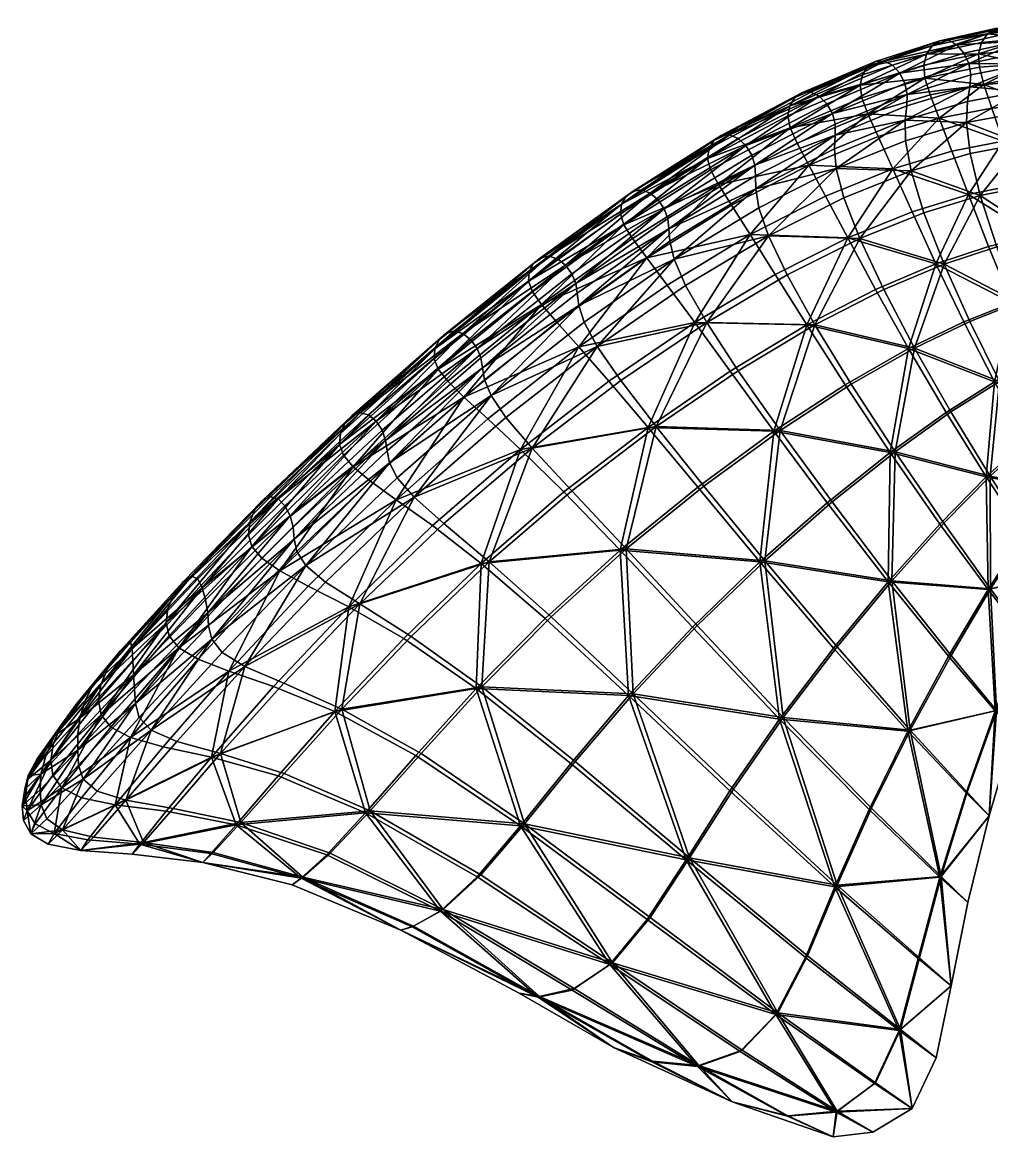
# Model space of a CAD drawing. Extents: x -1966 to 1170, y -9813 to 4522.
# Drawn here: x -1966 to -1131, y 715 to 1675 of the extents above; entities that cross this region are included whole.
import ezdxf

# ---------------------------------------------------------------- set-up
doc = ezdxf.new("R2010")
doc.units = 0
doc.layers.add('KUGEL01', color=194, linetype='CONTINUOUS')

msp = doc.modelspace()

# ---------------------------------------------------------------- meshes
at = {"layer": 'KUGEL01', "color": 194}
mesh = msp.add_polyface(dxfattribs=at)
corners = [(-1142.457031, 1648.07959, -2966.741943), (-1141.730347, 1636.549683, -2965.528809), (-1102.338989, 1639.566772, -2924.79834), (-1102.826904, 1651.532593, -2925.848145), (-1137.781616, 1621.75415, -2965.051758), (-1098.749023, 1624.482788, -2924.647949), (-1071.045776, 1652.445435, -2886.506104), (-1121.345581, 1572.86438, -2956.339844), (-1084.140869, 1576.282837, -2916.256592), (-1092.562256, 1604.125854, -2922.674316), (-1130.93396, 1601.328369, -2962.780518), (-1105.540405, 1570.756714, -2971.489502), (-1107.244873, 1597.439209, -2985.419189), (-1068.80249, 1600.135864, -2945.656982), (-1105.619141, 1615.777832, -2995.723633), (-1103.061523, 1628.766846, -3002.349365), (-1063.668457, 1631.815308, -2961.623779), (-1107.360352, 1659.084229, -3002.282471), (-1063.422363, 1653.520874, -2964.206299), (-1103.256714, 1649.581909, -3005.20459), (-1120.463867, 1670.496094, -2990.755859), (-1080.280396, 1675.334839, -2949.623535), (-1073.211914, 1671.24707, -2956.148682), (-1113.34668, 1666.538574, -2997.265381), (-1127.901978, 1670.044189, -2983.459229), (-1087.766113, 1674.766602, -2942.344971), (-1134.720459, 1665.490845, -2976.313721), (-1094.709106, 1669.887329, -2935.243408), (-1100.07373, 1661.758057, -2929.386719), (-1139.908447, 1657.814087, -2970.384033), (-1176.384521, 1592.743774, -3008.875488), (-1184.115112, 1612.882935, -3011.920166), (-1188.602173, 1627.303589, -3012.812012), (-1101.802612, 1639.397461, -3005.406982), (-1149.922241, 1619.71814, -3049.662109), (-1149.000366, 1629.96228, -3052.929443), (-1151.944946, 1607.060059, -3042.613525), (-1203.818848, 1613.155518, -3106.945068), (-1152.691284, 1588.962769, -3031.52832), (-1161.102905, 1656.035767, -3044.967773), (-1168.265381, 1659.853271, -3038.455322), (-1154.994141, 1648.869019, -3049.967773), (-1150.701416, 1639.741577, -3052.834961), (-1187.368164, 1647.756104, -3017.979736), (-1182.367065, 1655.102905, -3023.970459), (-1175.665649, 1659.445679, -3031.145752)]
mesh.append_faces([[corners[k] for k in face] for face in [(0, 2, 3), (4, 2, 1), (7, 9, 10), (4, 9, 5), (14, 13, 12), (17, 18, 19), (20, 22, 23), (20, 25, 21), (26, 25, 24), (0, 28, 29), (6, 28, 3), (26, 28, 27), (4, 30, 10), (0, 32, 1), (33, 34, 35), (14, 34, 15), (11, 38, 12), (14, 38, 36), (20, 39, 40), (17, 39, 23), (33, 42, 19), (37, 42, 35), (17, 42, 41), (26, 43, 29), (20, 45, 24), (26, 45, 44)]], dxfattribs={"vtx0": -1})
mesh.append_faces([[corners[k] for k in face] for face in [(0, 1, 2), (4, 5, 2), (6, 3, 2), (7, 8, 9), (4, 10, 9), (11, 12, 13), (14, 15, 16), (20, 21, 22), (17, 23, 22), (20, 24, 25), (26, 27, 25), (0, 3, 28), (26, 29, 28), (7, 10, 30), (4, 31, 30), (4, 1, 32), (33, 15, 34), (14, 36, 34), (37, 35, 34), (14, 12, 38), (20, 23, 39), (17, 41, 39), (33, 35, 42), (17, 19, 42), (0, 29, 43), (26, 44, 43), (20, 40, 45), (26, 24, 45)]], dxfattribs={"vtx2": -1})
mesh = msp.add_polyface(dxfattribs=at)
corners = [(-1237.829956, 1596.434448, -3065.172852), (-1228.993652, 1576.829712, -3061.312744), (-1176.384521, 1592.743774, -3008.875488), (-1184.115112, 1612.882935, -3011.920166), (-1142.457031, 1648.07959, -2966.741943), (-1189.669067, 1638.420166, -3014.229736), (-1188.602173, 1627.303589, -3012.812012), (-1244.518433, 1621.086182, -3068.16626), (-1243.007202, 1610.37793, -3066.51416), (-1137.781616, 1621.75415, -2965.051758), (-1304.712402, 1584.448975, -3126.448242), (-1298.771606, 1571.094727, -3124.712158), (-1306.725586, 1594.735596, -3128.305908), (-1205.642334, 1591.002319, -3095.919434), (-1204.301514, 1603.278564, -3103.434082), (-1149.922241, 1619.71814, -3049.662109), (-1151.944946, 1607.060059, -3042.613525), (-1203.818848, 1613.155518, -3106.945068), (-1152.691284, 1588.962769, -3031.52832), (-1205.291138, 1573.326294, -3084.000244), (-1265.970703, 1578.179688, -3163.480469), (-1265.982178, 1587.69397, -3167.209961), (-1210.382935, 1631.362427, -3104.18042), (-1216.651001, 1638.25647, -3099.200195), (-1161.102905, 1656.035767, -3044.967773), (-1154.994141, 1648.869019, -3049.967773), (-1223.873657, 1641.906128, -3092.679443), (-1168.265381, 1659.853271, -3038.455322), (-1205.843628, 1622.571899, -3106.981201), (-1150.701416, 1639.741577, -3052.834961), (-1342.957397, 1569.077637, -3231.049805), (-1273.200317, 1605.221313, -3164.596924), (-1268.376953, 1596.762817, -3167.354492), (-1279.653442, 1611.826782, -3159.616699), (-1286.947632, 1615.261475, -3153.074219), (-1187.368164, 1647.756104, -3017.979736), (-1237.781616, 1637.223511, -3078.123535), (-1242.541626, 1630.0979, -3072.050049), (-1182.367065, 1655.102905, -3023.970459), (-1231.228271, 1641.465088, -3085.345215), (-1175.665649, 1659.445679, -3031.145752), (-1294.251221, 1614.706299, -3145.710938), (-1300.635376, 1610.46814, -3138.447754), (-1305.119385, 1603.475342, -3132.304443)]
mesh.append_faces([[corners[k] for k in face] for face in [(0, 2, 3), (7, 6, 5), (0, 6, 8), (9, 6, 3), (0, 10, 11), (7, 10, 8), (13, 15, 16), (17, 15, 14), (13, 18, 19), (17, 20, 21), (13, 20, 14), (22, 24, 25), (26, 24, 23), (22, 29, 28), (22, 32, 31), (17, 32, 28), (26, 33, 34), (22, 33, 23), (30, 33, 31), (4, 35, 5), (36, 35, 38), (7, 35, 37), (26, 40, 27), (36, 40, 39), (36, 41, 42), (26, 41, 39), (7, 43, 12), (36, 43, 37)]], dxfattribs={"vtx0": -1})
mesh.append_faces([[corners[k] for k in face] for face in [(0, 1, 2), (4, 5, 6), (7, 8, 6), (0, 3, 6), (0, 8, 10), (7, 12, 10), (13, 14, 15), (13, 16, 18), (17, 14, 20), (22, 23, 24), (26, 27, 24), (17, 28, 29), (22, 25, 29), (30, 31, 32), (22, 28, 32), (17, 21, 32), (26, 23, 33), (22, 31, 33), (36, 37, 35), (7, 5, 35), (26, 39, 40), (36, 38, 40), (36, 39, 41), (26, 34, 41), (7, 37, 43), (36, 42, 43)]], dxfattribs={"vtx2": -1})
mesh = msp.add_polyface(dxfattribs=at)
corners = [(-1375.844482, 1558.003296, -3194.562256), (-1373.321045, 1548.171997, -3192.584717), (-1304.712402, 1584.448975, -3126.448242), (-1306.725586, 1594.735596, -3128.305908), (-1366.625977, 1535.531982, -3190.593262), (-1298.771606, 1571.094727, -3124.712158), (-1339.255371, 1492.418701, -3174.503662), (-1288.734497, 1552.270874, -3120.136475), (-1355.429321, 1517.737427, -3185.536865), (-1334.391846, 1531.776733, -3221.541016), (-1265.019897, 1549.248047, -3142.880615), (-1331.706177, 1515.431885, -3208.355713), (-1335.054932, 1552.272949, -3233.633057), (-1265.970703, 1578.179688, -3163.480469), (-1334.543213, 1543.13269, -3229.766602), (-1337.83374, 1560.981201, -3233.820313), (-1268.376953, 1596.762817, -3167.354492), (-1342.957397, 1569.077637, -3231.049805), (-1356.980469, 1578.499268, -3219.443115), (-1286.947632, 1615.261475, -3153.074219), (-1279.653442, 1611.826782, -3159.616699), (-1349.608643, 1575.346924, -3226.027588), (-1364.229492, 1577.746582, -3212.055176), (-1294.251221, 1614.706299, -3145.710938), (-1370.432373, 1573.426514, -3204.778076), (-1300.635376, 1610.46814, -3138.447754), (-1305.119385, 1603.475342, -3132.304443), (-1374.624146, 1566.49939, -3198.612549), (-1428.353516, 1472.488281, -3257.609863), (-1450.904541, 1510.221191, -3266.862793), (-1447.929077, 1500.852295, -3264.90625), (-1440.570068, 1489.025879, -3262.854492), (-1409.151611, 1497.474854, -3302.242432), (-1410.105957, 1506.256714, -3306.106934), (-1408.345581, 1486.629639, -3293.919434), (-1404.646851, 1471.156616, -3280.503662), (-1425.449463, 1528.223389, -3298.218018), (-1432.887207, 1531.025757, -3291.566162), (-1418.620972, 1522.331543, -3303.346924), (-1498.356445, 1465.958618, -3380.980713), (-1512.733887, 1473.928589, -3368.902588), (-1413.228027, 1514.612915, -3306.224609), (-1450.034912, 1518.527466, -3270.851563), (-1446.113403, 1525.477295, -3276.946289), (-1525.789429, 1467.622314, -3354.499756), (-1440.081543, 1529.981201, -3284.175049)]
mesh.append_faces([[corners[k] for k in face] for face in [(0, 2, 3), (4, 2, 1), (6, 7, 8), (4, 7, 5), (9, 10, 11), (12, 13, 14), (17, 16, 15), (18, 20, 21), (18, 23, 19), (24, 23, 22), (0, 26, 27), (24, 26, 25), (4, 28, 8), (0, 30, 1), (4, 30, 31), (12, 32, 33), (9, 32, 14), (18, 36, 37), (17, 36, 21), (39, 36, 38), (12, 41, 15), (17, 41, 38), (0, 42, 29), (24, 42, 27), (44, 42, 43), (18, 45, 22), (40, 45, 37), (24, 45, 43)]], dxfattribs={"vtx0": -1})
mesh.append_faces([[corners[k] for k in face] for face in [(0, 1, 2), (4, 5, 2), (4, 8, 7), (9, 14, 13), (12, 15, 16), (18, 19, 20), (17, 21, 20), (18, 22, 23), (24, 25, 23), (0, 3, 26), (24, 27, 26), (0, 29, 30), (4, 1, 30), (12, 14, 32), (9, 34, 32), (9, 11, 35), (18, 21, 36), (17, 38, 36), (40, 37, 36), (12, 33, 41), (17, 15, 41), (0, 27, 42), (24, 43, 42), (18, 37, 45), (44, 43, 45), (24, 22, 45)]], dxfattribs={"vtx2": -1})
mesh = msp.add_polyface(dxfattribs=at)
corners = [(-1121.345581, 1572.86438, -2956.339844), (-1109.052612, 1535.496216, -2944.776123), (-1073.554688, 1540.034302, -2904.905518), (-1084.140869, 1576.282837, -2916.256592), (-1094.270508, 1491.518555, -2929.602295), (-1133.749268, 1482.178101, -2970.029785), (-1113.767578, 1433.697876, -2950.625977), (-1165.4198, 1564.431396, -3001.157959), (-1151.151855, 1526.930786, -2987.712891), (-1216.3396, 1549.102173, -3052.26123), (-1199.684082, 1512.073608, -3036.830811), (-1179.136597, 1467.19458, -3016.426758), (-1339.255371, 1492.418701, -3174.503662), (-1317.646118, 1458.008911, -3155.964844), (-1255.079834, 1489.556763, -3092.688721), (-1274.274536, 1525.545044, -3109.911133), (-1231.143921, 1445.137207, -3069.69458), (-1105.540405, 1570.756714, -2971.489502), (-1098.823975, 1534.55249, -2954.619629), (-1140.923218, 1526.037109, -2997.561035), (-1149.613037, 1562.39563, -3016.315918), (-1087.282593, 1491.214478, -2936.358643), (-1126.762451, 1481.915894, -2976.789307), (-1172.152222, 1467.012695, -3023.191162), (-1189.455933, 1511.292725, -3046.688965), (-1200.529785, 1547.244751, -3067.438721), (-1108.508179, 1433.786377, -2955.740723), (-1323.444092, 1491.32666, -3189.753662), (-1258.461792, 1523.994751, -3125.120117), (-1244.854004, 1488.965942, -3102.5625), (-1307.42688, 1457.699951, -3165.858154), (-1176.384521, 1592.743774, -3008.875488), (-1228.993652, 1576.829712, -3061.312744), (-1288.734497, 1552.270874, -3120.136475), (-1237.829956, 1596.434448, -3065.172852), (-1298.771606, 1571.094727, -3124.712158), (-1152.691284, 1588.962769, -3031.52832), (-1205.291138, 1573.326294, -3084.000244), (-1331.706177, 1515.431885, -3208.355713), (-1265.019897, 1549.248047, -3142.880615), (-1334.391846, 1531.776733, -3221.541016), (-1266.559814, 1566.336548, -3155.544922), (-1205.642334, 1591.002319, -3095.919434), (-1335.054932, 1552.272949, -3233.633057), (-1265.982178, 1587.69397, -3167.209961), (-1265.970703, 1578.179688, -3163.480469), (-1268.376953, 1596.762817, -3167.354492)]
mesh.append_faces([[corners[k] for k in face] for face in [(0, 2, 3), (4, 2, 1), (0, 8, 1), (9, 8, 7), (11, 8, 10), (4, 8, 5), (12, 14, 15), (11, 14, 16), (9, 14, 10), (17, 19, 20), (21, 19, 18), (23, 19, 22), (25, 19, 24), (21, 26, 22), (27, 29, 30), (25, 29, 28), (23, 29, 24), (0, 31, 7), (9, 31, 32), (9, 33, 15), (34, 33, 32), (25, 36, 20), (27, 39, 28), (42, 39, 41), (25, 39, 37), (40, 45, 41), (43, 46, 44)]], dxfattribs={"vtx0": -1})
mesh.append_faces([[corners[k] for k in face] for face in [(0, 1, 2), (4, 5, 6), (0, 7, 8), (9, 10, 8), (11, 5, 8), (4, 1, 8), (12, 13, 14), (11, 10, 14), (9, 15, 14), (17, 18, 19), (21, 22, 19), (23, 24, 19), (25, 20, 19), (27, 28, 29), (25, 24, 29), (9, 7, 31), (12, 15, 33), (9, 32, 33), (34, 35, 33), (17, 20, 36), (25, 37, 36), (27, 38, 39), (40, 41, 39), (42, 37, 39), (25, 28, 39), (43, 44, 45), (42, 41, 45)]], dxfattribs={"vtx2": -1})
mesh = msp.add_polyface(dxfattribs=at)
corners = [(-1644.143921, 1263.999634, -3496.549561), (-1537.109741, 1307.309082, -3387.35376), (-1565.379272, 1333.608643, -3408.157227), (-1570.900024, 1209.159668, -3441.076172), (-1499.678345, 1270.671997, -3357.413574), (-1427.201294, 1326.341553, -3276.401367), (-1486.80249, 1395.661377, -3324.397461), (-1460.912109, 1366.046387, -3304.502686), (-1628.841187, 1266.239136, -3511.615967), (-1549.805298, 1334.832886, -3423.39209), (-1527.065674, 1308.415771, -3397.208984), (-1603.029907, 1243.408203, -3483.684082), (-1471.077393, 1395.971924, -3339.69458), (-1450.763306, 1366.59668, -3314.407715), (-1420.29187, 1327.038818, -3283.174805), (-1492.846924, 1271.727539, -3364.144531), (-1564.197388, 1210.605225, -3447.71875), (-1518.974121, 1432.136597, -3341.217285), (-1505.867065, 1417.013672, -3335.980225), (-1428.353516, 1472.488281, -3257.609863), (-1530.158936, 1452.171631, -3344.893555), (-1526.861572, 1443.152588, -3343.142334), (-1447.929077, 1500.852295, -3264.90625), (-1608.109131, 1376.468994, -3426.874756), (-1599.85083, 1366.113403, -3425.246094), (-1611.531616, 1385.420898, -3428.172119), (-1585.91626, 1352.461426, -3420.055664), (-1562.51062, 1353.777954, -3442.903564), (-1649.905518, 1295.78833, -3545.235596), (-1568.007446, 1367.399536, -3456.283447), (-1486.85376, 1431.437866, -3372.338867), (-1482.247314, 1416.901245, -3358.903076), (-1489.468262, 1450.397461, -3384.236328), (-1488.196899, 1441.844116, -3380.561279), (-1569.764282, 1377.569946, -3464.20752), (-1571.164917, 1386.184692, -3467.436523), (-1512.733887, 1473.928589, -3368.902588), (-1425.449463, 1528.223389, -3298.218018), (-1505.275391, 1471.51062, -3375.648926), (-1498.356445, 1465.958618, -3380.980713), (-1492.807983, 1458.527344, -3384.110352), (-1574.51062, 1394.385498, -3466.807129), (-1580.013184, 1401.779663, -3463.205078), (-1586.863403, 1407.151367, -3457.526123), (-1594.258423, 1409.20752, -3450.653564), (-1525.789429, 1467.622314, -3354.499756), (-1529.526855, 1460.460205, -3348.638672), (-1450.034912, 1518.527466, -3270.851563), (-1450.904541, 1510.221191, -3266.862793), (-1519.878174, 1472.479492, -3361.560547), (-1440.081543, 1529.981201, -3284.175049), (-1601.361084, 1407.217529, -3443.456055), (-1607.243408, 1401.74231, -3436.762695), (-1610.948242, 1394.033691, -3431.395752)]
mesh.append_faces([[corners[k] for k in face] for face in [(0, 1, 2), (5, 1, 4), (6, 1, 7), (8, 10, 11), (12, 10, 9), (16, 10, 15), (17, 22, 21), (17, 23, 24), (20, 23, 21), (6, 26, 2), (17, 26, 18), (8, 27, 9), (30, 27, 29), (12, 27, 31), (32, 34, 35), (30, 34, 33), (36, 37, 38), (39, 41, 42), (32, 41, 40), (36, 43, 44), (39, 43, 38), (20, 47, 46), (45, 50, 49), (45, 51, 52), (36, 51, 49), (20, 53, 25), (45, 53, 46)]], dxfattribs={"vtx0": -1})
mesh.append_faces([[corners[k] for k in face] for face in [(3, 4, 1), (6, 2, 1), (8, 9, 10), (12, 13, 10), (14, 15, 10), (17, 18, 19), (20, 21, 22), (17, 21, 23), (20, 25, 23), (6, 18, 26), (17, 24, 26), (28, 29, 27), (30, 31, 27), (12, 9, 27), (32, 33, 34), (30, 29, 34), (39, 40, 41), (32, 35, 41), (36, 38, 43), (39, 42, 43), (45, 46, 47), (20, 48, 47), (36, 49, 50), (45, 49, 51), (36, 44, 51), (20, 46, 53), (45, 52, 53)]], dxfattribs={"vtx2": -1})
mesh = msp.add_polyface(dxfattribs=at)
corners = [(-1290.370972, 1414.577881, -3130.843994), (-1356.434937, 1374.762085, -3200.173828), (-1318.693237, 1323.018311, -3167.856934), (-1427.201294, 1326.341553, -3276.401367), (-1384.388062, 1274.938477, -3241.430908), (-1330.757202, 1210.427368, -3201.368164), (-1339.255371, 1492.418701, -3174.503662), (-1410.677124, 1448.968384, -3246.198242), (-1386.893677, 1416.668091, -3226.876465), (-1317.646118, 1458.008911, -3155.964844), (-1486.80249, 1395.661377, -3324.397461), (-1460.912109, 1366.046387, -3304.502686), (-1537.109741, 1307.309082, -3387.35376), (-1499.678345, 1270.671997, -3357.413574), (-1451.143921, 1220.618774, -3319.368652), (-1323.444092, 1491.32666, -3189.753662), (-1307.42688, 1457.699951, -3165.858154), (-1376.694092, 1416.741333, -3236.786621), (-1394.88501, 1448.499023, -3261.487549), (-1283.400757, 1414.71228, -3137.624268), (-1349.484131, 1375.148315, -3206.95874), (-1420.29187, 1327.038818, -3283.174805), (-1450.763306, 1366.59668, -3314.407715), (-1471.077393, 1395.971924, -3339.69458), (-1326.633179, 1211.419434, -3205.464844), (-1379.211182, 1275.77771, -3246.535645), (-1313.477661, 1323.623169, -3172.977051), (-1446.033569, 1221.72168, -3324.433105), (-1492.846924, 1271.727539, -3364.144531), (-1527.065674, 1308.415771, -3397.208984), (-1355.429321, 1517.737427, -3185.536865), (-1428.353516, 1472.488281, -3257.609863), (-1366.625977, 1535.531982, -3190.593262), (-1440.570068, 1489.025879, -3262.854492), (-1518.974121, 1432.136597, -3341.217285), (-1505.867065, 1417.013672, -3335.980225), (-1530.158936, 1452.171631, -3344.893555), (-1447.929077, 1500.852295, -3264.90625), (-1450.904541, 1510.221191, -3266.862793), (-1486.85376, 1431.437866, -3372.338867), (-1488.196899, 1441.844116, -3380.561279), (-1409.151611, 1497.474854, -3302.242432), (-1408.345581, 1486.629639, -3293.919434), (-1489.468262, 1450.397461, -3384.236328), (-1410.105957, 1506.256714, -3306.106934), (-1404.646851, 1471.156616, -3280.503662), (-1331.706177, 1515.431885, -3208.355713), (-1482.247314, 1416.901245, -3358.903076), (-1334.391846, 1531.776733, -3221.541016), (-1498.356445, 1465.958618, -3380.980713), (-1505.275391, 1471.51062, -3375.648926), (-1425.449463, 1528.223389, -3298.218018), (-1492.807983, 1458.527344, -3384.110352), (-1413.228027, 1514.612915, -3306.224609), (-1418.620972, 1522.331543, -3303.346924)]
mesh.append_faces([[corners[k] for k in face] for face in [(3, 2, 1), (5, 2, 4), (6, 8, 9), (10, 8, 7), (3, 8, 11), (0, 8, 1), (3, 14, 4), (15, 17, 18), (19, 17, 16), (21, 17, 20), (23, 17, 22), (21, 26, 25), (19, 26, 20), (21, 27, 28), (21, 29, 22), (6, 31, 7), (34, 31, 33), (10, 31, 35), (36, 37, 38), (39, 41, 42), (43, 41, 40), (15, 45, 46), (23, 45, 18), (39, 45, 47), (48, 45, 42), (43, 53, 44), (49, 53, 52)]], dxfattribs={"vtx0": -1})
mesh.append_faces([[corners[k] for k in face] for face in [(0, 1, 2), (3, 4, 2), (6, 7, 8), (10, 11, 8), (3, 1, 8), (0, 9, 8), (3, 11, 12), (3, 13, 14), (15, 16, 17), (19, 20, 17), (21, 22, 17), (23, 18, 17), (24, 25, 26), (21, 20, 26), (21, 25, 27), (6, 30, 31), (32, 33, 31), (10, 7, 31), (34, 33, 37), (39, 40, 41), (43, 44, 41), (15, 18, 45), (23, 47, 45), (39, 42, 45), (49, 50, 51), (43, 52, 53), (49, 54, 53)]], dxfattribs={"vtx2": -1})
mesh = msp.add_polyface(dxfattribs=at)
corners = [(-1128.562622, 1365.484497, -2970.51416), (-1100.957886, 1315.414307, -2949.374756), (-1070.410156, 1340.189941, -2914.906738), (-1092.133301, 1385.101563, -2931.665527), (-1218.612061, 1304.753296, -3069.518311), (-1175.683228, 1243.099121, -3038.450439), (-1135.76123, 1283.642456, -2989.925781), (-1170.409546, 1339.247925, -3015.91626), (-1075.671387, 1272.504517, -2932.303223), (-1103.15918, 1234.307495, -2968.439453), (-1124.347412, 1365.861328, -2974.641846), (-1087.911499, 1385.404785, -2935.792969), (-1067.142456, 1340.592773, -2918.116943), (-1097.699219, 1315.894653, -2952.583496), (-1214.422241, 1305.367798, -3073.643555), (-1166.204224, 1339.72644, -3020.043701), (-1132.515747, 1284.223633, -2993.131104), (-1172.457031, 1243.810059, -3041.64917), (-1073.458252, 1272.942749, -2934.49292), (-1100.959595, 1234.831787, -2970.624023), (-1094.270508, 1491.518555, -2929.602295), (-1113.767578, 1433.697876, -2950.625977), (-1077.604614, 1444.923584, -2913.249756), (-1179.136597, 1467.19458, -3016.426758), (-1155.173828, 1417.341675, -2993.571533), (-1133.749268, 1482.178101, -2970.029785), (-1290.370972, 1414.577881, -3130.843994), (-1231.143921, 1445.137207, -3069.69458), (-1255.079834, 1489.556763, -3092.688721), (-1317.646118, 1458.008911, -3155.964844), (-1202.764526, 1394.322021, -3043.349121), (-1257.375366, 1363.121704, -3101.305908), (-1149.918579, 1417.50061, -2998.688721), (-1108.508179, 1433.786377, -2955.740723), (-1172.152222, 1467.012695, -3023.191162), (-1126.762451, 1481.915894, -2976.789307), (-1252.138916, 1363.532959, -3106.428467), (-1197.516357, 1394.585815, -3048.469238), (-1283.400757, 1414.71228, -3137.624268), (-1224.164429, 1445.084229, -3076.466309), (-1244.854004, 1488.965942, -3102.5625), (-1307.42688, 1457.699951, -3165.858154), (-1318.693237, 1323.018311, -3167.856934), (-1272.86377, 1261.351685, -3131.897461), (-1330.757202, 1210.427368, -3201.368164), (-1268.698853, 1262.139771, -3136.014648), (-1313.477661, 1323.623169, -3172.977051), (-1326.633179, 1211.419434, -3205.464844)]
mesh.append_faces([[corners[k] for k in face] for face in [(0, 2, 3), (4, 6, 7), (8, 6, 9), (0, 6, 1), (10, 12, 13), (14, 16, 17), (10, 16, 15), (18, 16, 13), (20, 21, 22), (23, 21, 25), (0, 21, 24), (26, 28, 29), (4, 30, 31), (0, 30, 7), (23, 30, 24), (26, 30, 27), (10, 33, 11), (34, 33, 32), (14, 37, 15), (38, 37, 36), (34, 37, 39), (10, 37, 32), (38, 40, 39), (4, 42, 43), (26, 42, 31), (14, 46, 36), (47, 46, 45)]], dxfattribs={"vtx0": -1})
mesh.append_faces([[corners[k] for k in face] for face in [(0, 1, 2), (4, 5, 6), (8, 1, 6), (0, 7, 6), (10, 11, 12), (14, 15, 16), (10, 13, 16), (18, 19, 16), (23, 24, 21), (0, 3, 21), (26, 27, 28), (4, 7, 30), (0, 24, 30), (23, 27, 30), (26, 31, 30), (10, 32, 33), (34, 35, 33), (14, 36, 37), (38, 39, 37), (34, 32, 37), (10, 15, 37), (34, 39, 40), (38, 41, 40), (4, 31, 42), (44, 43, 42), (14, 45, 46), (38, 36, 46)]], dxfattribs={"vtx2": -1})
mesh = msp.add_polyface(dxfattribs=at)
corners = [(-1644.143921, 1263.999634, -3496.549561), (-1612.893433, 1241.686768, -3473.947021), (-1537.109741, 1307.309082, -3387.35376), (-1693.008667, 1311.633301, -3516.165527), (-1689.696533, 1302.296387, -3515.661377), (-1608.109131, 1376.468994, -3426.874756), (-1611.531616, 1385.420898, -3428.172119), (-1681.223511, 1292.302002, -3514.503662), (-1599.85083, 1366.113403, -3425.246094), (-1565.379272, 1333.608643, -3408.157227), (-1585.91626, 1352.461426, -3420.055664), (-1666.442627, 1280.068726, -3509.257813), (-1628.841187, 1266.239136, -3511.615967), (-1643.43335, 1282.973511, -3531.868408), (-1562.51062, 1353.777954, -3442.903564), (-1649.905518, 1295.78833, -3545.235596), (-1653.276123, 1315.180298, -3555.073242), (-1571.164917, 1386.184692, -3467.436523), (-1569.764282, 1377.569946, -3464.20752), (-1651.968872, 1306.05542, -3552.64209), (-1568.007446, 1367.399536, -3456.283447), (-1656.357666, 1323.920532, -3553.567627), (-1574.51062, 1394.385498, -3466.807129), (-1661.549561, 1331.689209, -3549.175049), (-1580.013184, 1401.779663, -3463.205078), (-1675.33313, 1338.943848, -3535.895996), (-1594.258423, 1409.20752, -3450.653564), (-1586.863403, 1407.151367, -3457.526123), (-1668.117554, 1337.165527, -3542.94043), (-1682.401978, 1336.257324, -3528.986572), (-1601.361084, 1407.217529, -3443.456055), (-1688.372559, 1329.808472, -3522.956543), (-1607.243408, 1401.74231, -3436.762695), (-1610.948242, 1394.033691, -3431.395752), (-1692.237427, 1321.078857, -3518.466309), (-1744.351318, 1202.757813, -3601.690674), (-1768.57373, 1223.698486, -3607.757324), (-1732.059204, 1230.1521, -3643.811035), (-1733.106567, 1240.251221, -3645.051758), (-1722.098022, 1207.279541, -3623.718018), (-1745.908203, 1264.835083, -3629.298584), (-1752.565552, 1266.629395, -3621.841309), (-1740.18689, 1258.678101, -3636.643555), (-1735.678955, 1250.014893, -3642.270508), (-1770.441284, 1244.672607, -3608.021484), (-1771.578735, 1233.895996, -3607.106445), (-1766.188354, 1254.955933, -3611.051758), (-1759.76062, 1262.960205, -3615.674561)]
mesh.append_faces([[corners[k] for k in face] for face in [(3, 5, 6), (7, 5, 4), (0, 10, 11), (7, 10, 8), (15, 14, 13), (16, 18, 19), (15, 18, 20), (16, 22, 17), (23, 22, 21), (25, 27, 28), (23, 27, 24), (25, 30, 26), (31, 30, 29), (3, 33, 34), (31, 33, 32), (7, 35, 11), (3, 36, 4), (16, 37, 38), (15, 37, 19), (25, 40, 41), (23, 40, 28), (16, 43, 21), (23, 43, 42), (3, 44, 45), (31, 44, 34), (25, 47, 29), (31, 47, 46)]], dxfattribs={"vtx0": -1})
mesh.append_faces([[corners[k] for k in face] for face in [(0, 1, 2), (3, 4, 5), (7, 8, 5), (0, 9, 10), (7, 11, 10), (12, 13, 14), (16, 17, 18), (15, 19, 18), (16, 21, 22), (23, 24, 22), (25, 26, 27), (23, 28, 27), (25, 29, 30), (31, 32, 30), (3, 6, 33), (31, 34, 33), (7, 4, 36), (16, 19, 37), (15, 13, 39), (25, 28, 40), (23, 42, 40), (16, 38, 43), (23, 21, 43), (3, 34, 44), (31, 46, 44), (25, 41, 47), (31, 29, 47)]], dxfattribs={"vtx2": -1})
mesh = msp.add_polyface(dxfattribs=at)
corners = [(-1644.143921, 1263.999634, -3496.549561), (-1719.967163, 1189.643921, -3587.458008), (-1685.107544, 1171.862061, -3561.874268), (-1788.436523, 1116.335327, -3676.20166), (-1749.824585, 1103.220215, -3646.696533), (-1696.987549, 1081.424438, -3604.185547), (-1803.251099, 1042.361938, -3722.35083), (-1845.081787, 1051.242065, -3756.102783), (-1690.954346, 1083.536499, -3610.23999), (-1740.940186, 1106.043213, -3655.585449), (-1675.571533, 1174.20166, -3571.35083), (-1774.649536, 1120.436279, -3689.969482), (-1705.168579, 1192.914307, -3602.130859), (-1795.550293, 1045.324829, -3730.103516), (-1833.136475, 1055.642578, -3768.110596), (-1666.442627, 1280.068726, -3509.257813), (-1744.351318, 1202.757813, -3601.690674), (-1681.223511, 1292.302002, -3514.503662), (-1760.018433, 1213.709717, -3607.211182), (-1831.371826, 1136.454102, -3698.64624), (-1814.921387, 1126.579956, -3692.586426), (-1693.008667, 1311.633301, -3516.165527), (-1771.578735, 1233.895996, -3607.106445), (-1768.57373, 1223.698486, -3607.757324), (-1842.475586, 1157.989868, -3696.534912), (-1839.871338, 1146.692261, -3698.561279), (-1649.905518, 1295.78833, -3545.235596), (-1729.720093, 1219.434082, -3637.161621), (-1732.059204, 1230.1521, -3643.811035), (-1803.140747, 1144.020142, -3726.760742), (-1805.832031, 1155.369873, -3732.418701), (-1806.590942, 1166.665894, -3732.183838), (-1733.106567, 1240.251221, -3645.051758), (-1628.841187, 1266.239136, -3511.615967), (-1722.098022, 1207.279541, -3623.718018), (-1794.192261, 1132.423096, -3713.256836), (-1855.30896, 1065.404663, -3793.020996), (-1811.512817, 1187.982544, -3720.202148), (-1815.195801, 1195.792847, -3710.63623), (-1745.908203, 1264.835083, -3629.298584), (-1740.18689, 1258.678101, -3636.643555), (-1820.52002, 1198.172485, -3702.302246), (-1752.565552, 1266.629395, -3621.841309), (-1808.419922, 1177.771851, -3727.789551), (-1735.678955, 1250.014893, -3642.270508), (-1835.801392, 1182.745117, -3696.132324), (-1840.868896, 1170.361938, -3695.594482), (-1770.441284, 1244.672607, -3608.021484), (-1766.188354, 1254.955933, -3611.051758), (-1828.143799, 1193.131348, -3697.817139), (-1759.76062, 1262.960205, -3615.674561)]
mesh.append_faces([[corners[k] for k in face] for face in [(3, 2, 1), (5, 2, 4), (3, 6, 4), (11, 10, 9), (11, 13, 14), (8, 13, 9), (0, 16, 1), (19, 16, 18), (3, 16, 20), (24, 23, 22), (19, 23, 25), (17, 23, 18), (29, 28, 27), (31, 28, 30), (11, 34, 12), (29, 34, 35), (26, 34, 27), (11, 36, 35), (37, 39, 40), (41, 39, 38), (31, 44, 32), (37, 44, 43), (45, 47, 48), (41, 50, 42), (45, 50, 49)]], dxfattribs={"vtx0": -1})
mesh.append_faces([[corners[k] for k in face] for face in [(0, 1, 2), (3, 4, 2), (5, 4, 6), (3, 7, 6), (8, 9, 10), (11, 12, 10), (11, 9, 13), (0, 15, 16), (17, 18, 16), (19, 20, 16), (3, 1, 16), (21, 22, 23), (24, 25, 23), (19, 18, 23), (26, 27, 28), (29, 30, 28), (31, 32, 28), (33, 12, 34), (11, 35, 34), (29, 27, 34), (29, 35, 36), (37, 38, 39), (41, 42, 39), (31, 43, 44), (37, 40, 44), (45, 46, 47), (24, 22, 47), (41, 49, 50), (45, 48, 50)]], dxfattribs={"vtx2": -1})
mesh = msp.add_polyface(dxfattribs=at)
corners = [(-1444.016235, 1095.474487, -3349.443115), (-1356.68457, 1013.11145, -3298.064453), (-1313.881592, 1075.099609, -3228.809082), (-1388.888672, 1154.344971, -3274.93457), (-1330.757202, 1210.427368, -3201.368164), (-1440.050293, 1096.912842, -3353.427734), (-1384.828735, 1155.558594, -3278.989258), (-1310.791504, 1076.344971, -3231.925293), (-1353.680542, 1014.54248, -3301.114258), (-1570.900024, 1209.159668, -3441.076172), (-1537.109741, 1307.309082, -3387.35376), (-1612.893433, 1241.686768, -3473.947021), (-1451.143921, 1220.618774, -3319.368652), (-1515.720825, 1161.829102, -3398.939697), (-1384.388062, 1274.938477, -3241.430908), (-1499.678345, 1270.671997, -3357.413574), (-1510.714233, 1163.210693, -3403.929199), (-1446.033569, 1221.72168, -3324.433105), (-1564.197388, 1210.605225, -3447.71875), (-1492.846924, 1271.727539, -3364.144531), (-1326.633179, 1211.419434, -3205.464844), (-1379.211182, 1275.77771, -3246.535645), (-1603.029907, 1243.408203, -3483.684082), (-1527.065674, 1308.415771, -3397.208984), (-1493.712036, 1036.895874, -3421.852051), (-1394.367432, 953.887512, -3364.959229), (-1391.490356, 955.470764, -3367.899902), (-1489.89624, 1038.533081, -3425.709229), (-1533.544189, 984.840027, -3492.924561), (-1575.187866, 1101.306274, -3477.199463), (-1637.741333, 1144.433472, -3524.675537), (-1696.987549, 1081.424438, -3604.185547), (-1627.318481, 1043.637573, -3550.67749), (-1537.088013, 983.093689, -3489.321289), (-1644.143921, 1263.999634, -3496.549561), (-1685.107544, 1171.862061, -3561.874268), (-1670.612427, 994.165161, -3615.263916), (-1628.841187, 1266.239136, -3511.615967), (-1675.571533, 1174.20166, -3571.35083), (-1705.168579, 1192.914307, -3602.130859), (-1631.264893, 1146.262451, -3531.133789), (-1690.954346, 1083.536499, -3610.23999), (-1570.356812, 1102.950806, -3482.042725), (-1622.822021, 1045.456421, -3555.212402), (-1666.714722, 995.964905, -3619.215576), (-1722.098022, 1207.279541, -3623.718018), (-1643.43335, 1282.973511, -3531.868408)]
mesh.append_faces([[corners[k] for k in face] for face in [(0, 2, 3), (5, 7, 8), (9, 10, 11), (0, 12, 13), (4, 12, 3), (9, 12, 15), (5, 17, 6), (18, 17, 16), (20, 17, 21), (0, 25, 1), (5, 26, 27), (0, 29, 24), (9, 29, 13), (31, 29, 30), (33, 29, 32), (34, 35, 11), (9, 35, 30), (31, 36, 32), (37, 38, 39), (18, 38, 22), (41, 38, 40), (5, 42, 16), (28, 42, 27), (41, 42, 43), (18, 42, 40), (28, 44, 43), (37, 45, 46)]], dxfattribs={"vtx0": -1})
mesh.append_faces([[corners[k] for k in face] for face in [(0, 1, 2), (4, 3, 2), (5, 6, 7), (0, 3, 12), (4, 14, 12), (9, 13, 12), (5, 16, 17), (18, 19, 17), (20, 6, 17), (18, 22, 23), (0, 24, 25), (5, 8, 26), (28, 27, 26), (0, 13, 29), (9, 30, 29), (31, 32, 29), (33, 24, 29), (31, 30, 35), (9, 11, 35), (33, 32, 36), (37, 22, 38), (18, 40, 38), (5, 27, 42), (28, 43, 42), (41, 40, 42), (18, 16, 42), (41, 43, 44)]], dxfattribs={"vtx2": -1})
mesh = msp.add_polyface(dxfattribs=at)
corners = [(-1134.195313, 1186.626099, -3012.261719), (-1103.15918, 1234.307495, -2968.439453), (-1135.76123, 1283.642456, -2989.925781), (-1175.683228, 1243.099121, -3038.450439), (-1090.12439, 1130.63855, -2988.732178), (-1078.754639, 1199.292847, -2954.173584), (-1102.604736, 1145.783813, -2994.697021), (-1132.015259, 1187.258179, -3014.437256), (-1100.959595, 1234.831787, -2970.624023), (-1077.646606, 1199.604736, -2955.27832), (-1101.509521, 1146.158325, -2995.795166), (-1172.457031, 1243.810059, -3041.64917), (-1132.515747, 1284.223633, -2993.131104), (-1128.068359, 1082.095947, -3043.998779), (-1112.133057, 1064.533447, -3036.858887), (-1168.329834, 1129.16687, -3064.844727), (-1203.406982, 1064.620605, -3124.75708), (-1153.186279, 1011.483032, -3100.834717), (-1133.269287, 991.581665, -3092.617432), (-1218.612061, 1304.753296, -3069.518311), (-1272.86377, 1261.351685, -3131.897461), (-1220.375122, 1193.289307, -3095.764404), (-1330.757202, 1210.427368, -3201.368164), (-1267.493164, 1136.21582, -3160.24707), (-1266.22937, 930.654236, -3253.914551), (-1313.881592, 1075.099609, -3228.809082), (-1356.68457, 1013.11145, -3298.064453), (-1236.767456, 997.120605, -3188.954346), (-1175.80603, 938.79718, -3162.227539), (-1214.422241, 1305.367798, -3073.643555), (-1217.177856, 1194.160522, -3098.949707), (-1268.698853, 1262.139771, -3136.014648), (-1166.178223, 1129.928955, -3067.004639), (-1201.295776, 1065.527344, -3126.891357), (-1264.339722, 1137.269653, -3163.406982), (-1326.633179, 1211.419434, -3205.464844), (-1126.991455, 1082.544922, -3045.086182), (-1152.134766, 1012.01355, -3101.905029), (-1174.78772, 939.409424, -3163.273193), (-1234.71106, 998.174988, -3191.049072), (-1310.791504, 1076.344971, -3231.925293), (-1384.828735, 1155.558594, -3278.989258), (-1264.243408, 931.846069, -3255.953857), (-1353.680542, 1014.54248, -3301.114258)]
mesh.append_faces([[corners[k] for k in face] for face in [(0, 2, 3), (4, 5, 6), (0, 5, 1), (7, 9, 10), (7, 12, 8), (4, 13, 14), (0, 13, 6), (16, 13, 15), (18, 13, 17), (19, 21, 3), (22, 21, 20), (16, 21, 23), (0, 21, 15), (24, 25, 26), (16, 25, 27), (22, 25, 23), (16, 28, 17), (29, 30, 31), (7, 30, 11), (33, 30, 32), (35, 30, 34), (4, 36, 10), (18, 36, 14), (33, 36, 37), (7, 36, 32), (33, 38, 39), (35, 40, 41), (33, 40, 34), (42, 40, 39)]], dxfattribs={"vtx0": -1})
mesh.append_faces([[corners[k] for k in face] for face in [(0, 1, 2), (0, 6, 5), (7, 8, 9), (7, 11, 12), (4, 6, 13), (0, 15, 13), (16, 17, 13), (18, 14, 13), (19, 20, 21), (22, 23, 21), (16, 15, 21), (0, 3, 21), (16, 23, 25), (29, 11, 30), (7, 32, 30), (33, 34, 30), (35, 31, 30), (4, 14, 36), (18, 37, 36), (33, 32, 36), (7, 10, 36), (33, 37, 38), (35, 34, 40), (33, 39, 40), (42, 43, 40)]], dxfattribs={"vtx2": -1})
mesh = msp.add_polyface(dxfattribs=at)
corners = [(-1905.797729, 1103.604614, -3811.920654), (-1912.084595, 1090.832642, -3829.67041), (-1938.584351, 1060.640991, -3858.591309), (-1919.252197, 1088.566895, -3822.500244), (-1916.900391, 1075.830811, -3847.916748), (-1932.158447, 1070.72522, -3832.626953), (-1941.858643, 1039.612061, -3844.4375), (-1898.452637, 1078.680054, -3781.368652), (-1900.657104, 1090.961182, -3778.041016), (-1831.371826, 1136.454102, -3698.64624), (-1839.871338, 1146.692261, -3698.561279), (-1890.183716, 1068.101196, -3781.888428), (-1842.475586, 1157.989868, -3696.534912), (-1788.436523, 1116.335327, -3676.20166), (-1814.921387, 1126.579956, -3692.586426), (-1873.262085, 1059.034424, -3774.99707), (-1845.081787, 1051.242065, -3756.102783), (-1803.140747, 1144.020142, -3726.760742), (-1855.30896, 1065.404663, -3793.020996), (-1865.729492, 1076.44397, -3806.408203), (-1774.649536, 1120.436279, -3689.969482), (-1833.136475, 1055.642578, -3768.110596), (-1918.486938, 1048.244141, -3867.933105), (-1869.541382, 1100.679443, -3809.156494), (-1868.953857, 1088.328735, -3810.907715), (-1806.590942, 1166.665894, -3732.183838), (-1805.832031, 1155.369873, -3732.418701), (-1913.862793, 1023.259216, -3867.656006), (-1918.443848, 1061.638794, -3860.565186), (-1870.40918, 1113.155762, -3803.03833), (-1871.232666, 1125.458008, -3792.786133), (-1811.512817, 1187.982544, -3720.202148), (-1808.419922, 1177.771851, -3727.789551), (-1873.041626, 1141.285034, -3768.461426), (-1871.722656, 1135.81897, -3779.924805), (-1820.52002, 1198.172485, -3702.302246), (-1815.195801, 1195.792847, -3710.63623), (-1770.441284, 1244.672607, -3608.021484), (-1840.868896, 1170.361938, -3695.594482), (-1882.667603, 1132.883789, -3769.024902), (-1892.25293, 1119.54248, -3771.82666), (-1835.801392, 1182.745117, -3696.132324), (-1828.143799, 1193.131348, -3697.817139), (-1898.56958, 1104.794556, -3774.918213), (-1939.535522, 1054.203247, -3839.394775)]
mesh.append_faces([[corners[k] for k in face] for face in [(0, 2, 3), (4, 2, 1), (6, 7, 8), (9, 7, 11), (12, 7, 10), (13, 15, 16), (9, 15, 14), (17, 18, 19), (25, 24, 23), (17, 24, 26), (27, 24, 19), (22, 29, 23), (4, 29, 28), (31, 29, 30), (25, 29, 32), (0, 34, 1), (35, 34, 33), (31, 34, 36), (4, 34, 30), (12, 37, 38), (0, 39, 33), (5, 39, 3), (41, 39, 40), (35, 39, 42), (6, 43, 44), (12, 43, 8), (41, 43, 38), (5, 43, 40)]], dxfattribs={"vtx0": -1})
mesh.append_faces([[corners[k] for k in face] for face in [(0, 1, 2), (5, 3, 2), (9, 10, 7), (12, 8, 7), (13, 14, 15), (9, 11, 15), (20, 21, 18), (22, 23, 24), (25, 26, 24), (17, 19, 24), (22, 28, 29), (4, 30, 29), (31, 32, 29), (25, 23, 29), (0, 33, 34), (35, 36, 34), (31, 30, 34), (4, 1, 34), (0, 3, 39), (5, 40, 39), (41, 42, 39), (35, 33, 39), (6, 8, 43), (12, 38, 43), (41, 40, 43), (5, 44, 43)]], dxfattribs={"vtx2": -1})
mesh = msp.add_polyface(dxfattribs=at)
corners = [(-1606.070068, 909.497498, -3596.978027), (-1704.020386, 957.991516, -3666.388916), (-1726.184204, 937.997986, -3699.792969), (-1781.995972, 984.031189, -3729.69458), (-1804.053101, 959.145569, -3765.079102), (-1810.883057, 951.526794, -3777.884766), (-1733.80542, 932.355286, -3712.009033), (-1640.096436, 893.2771, -3642.216064), (-1886.231445, 1001.222839, -3819.678711), (-1909.804443, 971.044739, -3860.670898), (-1865.17334, 967.37384, -3820.251221), (-1842.286499, 995.603394, -3782.074219), (-1915.836304, 961.881897, -3876.191406), (-1871.677246, 958.626404, -3834.241211), (-1877.254639, 1005.042664, -3828.749756), (-1836.496216, 998.142761, -3787.932617), (-1862.053589, 968.847717, -3823.41748), (-1904.969971, 973.277161, -3865.572754), (-1778.060181, 985.845764, -3733.684814), (-1801.930908, 960.187622, -3767.236572), (-1724.600586, 938.835999, -3701.408691), (-1701.086792, 959.472839, -3669.374756), (-1931.63269, 979.62384, -3891.681641), (-1901.860596, 1012.879089, -3854.71875), (-1803.251099, 1042.361938, -3722.35083), (-1845.081787, 1051.242065, -3756.102783), (-1745.822021, 1026.064819, -3674.439697), (-1696.987549, 1081.424438, -3604.185547), (-1670.612427, 994.165161, -3615.263916), (-1740.590942, 1028.220459, -3679.719238), (-1666.714722, 995.964905, -3619.215576), (-1690.954346, 1083.536499, -3610.23999), (-1833.136475, 1055.642578, -3768.110596), (-1795.550293, 1045.324829, -3730.103516), (-1873.262085, 1059.034424, -3774.99707), (-1915.339966, 1007.304321, -3841.112305), (-1932.220825, 1015.914978, -3849.148193), (-1890.183716, 1068.101196, -3781.888428), (-1855.30896, 1065.404663, -3793.020996), (-1913.862793, 1023.259216, -3867.656006), (-1865.729492, 1076.44397, -3806.408203), (-1918.486938, 1048.244141, -3867.933105), (-1868.953857, 1088.328735, -3810.907715), (-1917.865601, 1035.320923, -3870.938477)]
mesh.append_faces([[corners[k] for k in face] for face in [(3, 2, 1), (5, 2, 4), (7, 2, 6), (8, 10, 11), (12, 10, 9), (5, 10, 13), (3, 10, 4), (14, 16, 17), (18, 16, 15), (5, 16, 19), (12, 16, 13), (5, 20, 6), (18, 20, 19), (14, 22, 23), (8, 24, 25), (3, 24, 11), (27, 24, 26), (3, 28, 26), (18, 30, 21), (31, 30, 29), (14, 33, 15), (18, 33, 29), (8, 34, 35), (36, 34, 37), (14, 38, 32), (39, 38, 23), (41, 42, 43)]], dxfattribs={"vtx0": -1})
mesh.append_faces([[corners[k] for k in face] for face in [(0, 1, 2), (3, 4, 2), (5, 6, 2), (8, 9, 10), (12, 13, 10), (5, 4, 10), (3, 11, 10), (14, 15, 16), (18, 19, 16), (5, 13, 16), (12, 17, 16), (7, 6, 20), (5, 19, 20), (18, 21, 20), (14, 17, 22), (8, 11, 24), (3, 26, 24), (27, 26, 28), (3, 1, 28), (18, 29, 30), (14, 32, 33), (31, 29, 33), (18, 15, 33), (8, 25, 34), (14, 23, 38), (39, 40, 38), (39, 43, 42)]], dxfattribs={"vtx2": -1})
mesh = msp.add_polyface(dxfattribs=at)
corners = [(-1886.231445, 1001.222839, -3819.678711), (-1915.339966, 1007.304321, -3841.112305), (-1938.892334, 976.350464, -3884.328369), (-1909.804443, 971.044739, -3860.670898), (-1932.220825, 1015.914978, -3849.148193), (-1955.126221, 984.91156, -3893.753418), (-1959.122925, 976.251404, -3912.334717), (-1944.044434, 967.324402, -3901.480225), (-1915.836304, 961.881897, -3876.191406), (-1941.858643, 1039.612061, -3844.4375), (-1963.678467, 1008.861633, -3889.362305), (-1962.167114, 996.001038, -3893.811035), (-1940.015747, 1026.788208, -3848.637939), (-1966.36377, 1000.428955, -3909.109375), (-1965.187134, 987.631897, -3913.349854), (-1918.486938, 1048.244141, -3867.933105), (-1917.865601, 1035.320923, -3870.938477), (-1950.231079, 1001.042297, -3905.869141), (-1951.079834, 1013.977966, -3902.070801), (-1913.862793, 1023.259216, -3867.656006), (-1945.236816, 989.238281, -3903.757813), (-1931.63269, 979.62384, -3891.681641), (-1904.969971, 973.277161, -3865.572754), (-1901.860596, 1012.879089, -3854.71875), (-1916.900391, 1075.830811, -3847.916748), (-1946.217163, 1043.334106, -3880.121826), (-1938.584351, 1060.640991, -3858.591309), (-1961.250854, 1026.383545, -3893.669678), (-1953.482422, 1040.650269, -3872.817871), (-1932.158447, 1070.72522, -3832.626953), (-1950.367798, 1027.694336, -3894.300537), (-1918.443848, 1061.638794, -3860.565186), (-1964.254395, 1014.6745, -3901.231201), (-1939.535522, 1054.203247, -3839.394775), (-1961.477783, 1023.374512, -3883.111572), (-1898.452637, 1078.680054, -3781.368652), (-1890.183716, 1068.101196, -3781.888428), (-1873.262085, 1059.034424, -3774.99707)]
mesh.append_faces([[corners[k] for k in face] for face in [(0, 2, 3), (4, 2, 1), (6, 2, 5), (8, 2, 7), (9, 11, 12), (13, 11, 10), (6, 11, 14), (4, 11, 5), (15, 17, 18), (19, 17, 16), (6, 17, 20), (13, 17, 14), (8, 21, 22), (6, 21, 7), (19, 21, 20), (27, 26, 25), (29, 26, 28), (15, 30, 31), (13, 30, 18), (27, 30, 32), (24, 30, 25), (9, 34, 10), (29, 34, 33), (27, 34, 28), (13, 34, 32), (4, 35, 12)]], dxfattribs={"vtx0": -1})
mesh.append_faces([[corners[k] for k in face] for face in [(0, 1, 2), (4, 5, 2), (6, 7, 2), (8, 3, 2), (9, 10, 11), (13, 14, 11), (6, 5, 11), (4, 12, 11), (15, 16, 17), (19, 20, 17), (6, 14, 17), (13, 18, 17), (8, 7, 21), (6, 20, 21), (19, 23, 21), (24, 25, 26), (27, 28, 26), (15, 18, 30), (13, 32, 30), (27, 25, 30), (24, 31, 30), (9, 33, 34), (29, 28, 34), (27, 32, 34), (13, 10, 34), (9, 12, 35), (4, 36, 35), (4, 1, 37)]], dxfattribs={"vtx2": -1})
mesh = msp.add_polyface(dxfattribs=at)
corners = [(-1267.683472, 715.240662, -3416.304688), (-1307.103027, 732.868896, -3437.331299), (-1354.718262, 745.38031, -3472.490479), (-1306.626709, 733.304199, -3437.834229), (-1266.22937, 930.654236, -3253.914551), (-1236.767456, 997.120605, -3188.954346), (-1313.881592, 1075.099609, -3228.809082), (-1165.90625, 845.352478, -3214.523926), (-1151.602051, 916.91394, -3153.059814), (-1175.80603, 938.79718, -3162.227539), (-1194.413818, 868.635132, -3224.556641), (-1133.269287, 991.581665, -3092.617432), (-1153.186279, 1011.483032, -3100.834717), (-1203.406982, 1064.620605, -3124.75708), (-1193.436401, 869.321594, -3225.56958), (-1174.78772, 939.409424, -3163.273193), (-1264.243408, 931.846069, -3255.953857), (-1234.71106, 998.174988, -3191.049072), (-1152.134766, 1012.01355, -3101.905029), (-1210.743286, 806.746582, -3284.877686), (-1178.929321, 783.331482, -3274.097168), (-1291.663086, 869.723694, -3316.623291), (-1317.109253, 820.555603, -3375.470947), (-1232.179688, 761.020203, -3341.866699), (-1199.619263, 739.484436, -3330.496582), (-1394.367432, 953.887512, -3364.959229), (-1356.68457, 1013.11145, -3298.064453), (-1233.509766, 719.128174, -3380.556396), (-1265.077881, 736.519409, -3394.036621), (-1347.715698, 788.659424, -3429.001709), (-1384.48584, 775.633484, -3474.797363), (-1289.772461, 871.020569, -3318.579834), (-1391.490356, 955.470764, -3367.899902), (-1353.680542, 1014.54248, -3301.114258), (-1315.366211, 821.87915, -3377.286621), (-1209.817871, 807.486267, -3285.845215), (-1231.328369, 761.765259, -3342.762695), (-1264.360107, 737.175842, -3394.794922), (-1383.386963, 776.538635, -3475.948486), (-1346.213379, 789.872131, -3430.572998)]
mesh.append_faces([[corners[k] for k in face] for face in [(0, 2, 3), (7, 9, 10), (11, 9, 8), (4, 9, 5), (7, 15, 8), (16, 15, 14), (11, 15, 18), (7, 19, 20), (4, 19, 10), (22, 19, 21), (24, 19, 23), (4, 25, 21), (0, 28, 1), (24, 28, 27), (22, 28, 23), (30, 28, 29), (16, 32, 33), (34, 32, 31), (7, 35, 14), (24, 35, 20), (34, 35, 36), (16, 35, 31), (0, 37, 27), (38, 37, 3), (34, 37, 39), (24, 37, 36)]], dxfattribs={"vtx0": -1})
mesh.append_faces([[corners[k] for k in face] for face in [(0, 1, 2), (4, 5, 6), (7, 8, 9), (11, 12, 9), (13, 5, 9), (4, 10, 9), (7, 14, 15), (16, 17, 15), (11, 8, 15), (7, 10, 19), (4, 21, 19), (22, 23, 19), (24, 20, 19), (22, 21, 25), (4, 26, 25), (0, 27, 28), (24, 23, 28), (22, 29, 28), (30, 1, 28), (16, 31, 32), (7, 20, 35), (24, 36, 35), (34, 31, 35), (16, 14, 35), (0, 3, 37), (38, 39, 37), (34, 36, 37), (24, 27, 37)]], dxfattribs={"vtx2": -1})
mesh = msp.add_polyface(dxfattribs=at)
corners = [(-1384.48584, 775.633484, -3474.797363), (-1423.897217, 779.77179, -3509.960938), (-1354.718262, 745.38031, -3472.490479), (-1307.103027, 732.868896, -3437.331299), (-1457.041382, 792.16217, -3532.917969), (-1423.362915, 780.204834, -3510.52002), (-1383.386963, 776.538635, -3475.948486), (-1306.626709, 733.304199, -3437.834229), (-1606.070068, 909.497498, -3596.978027), (-1630.529175, 896.010559, -3629.829346), (-1521.743164, 835.492065, -3562.959473), (-1492.628296, 841.613403, -3529.714844), (-1640.096436, 893.2771, -3642.216064), (-1538.15625, 838.817993, -3577.687744), (-1603.760742, 910.845825, -3599.345703), (-1490.898315, 842.823669, -3531.507324), (-1520.82312, 836.140747, -3563.913086), (-1629.280151, 896.759949, -3631.112061), (-1726.184204, 937.997986, -3699.792969), (-1724.600586, 938.835999, -3701.408691), (-1701.086792, 959.472839, -3669.374756), (-1537.088013, 983.093689, -3489.321289), (-1428.003174, 902.338257, -3427.311768), (-1394.367432, 953.887512, -3364.959229), (-1493.712036, 1036.895874, -3421.852051), (-1317.109253, 820.555603, -3375.470947), (-1460.154175, 863.606567, -3483.087646), (-1574.354736, 939.047241, -3548.825195), (-1347.715698, 788.659424, -3429.001709), (-1315.366211, 821.87915, -3377.286621), (-1425.340454, 903.984131, -3430.050049), (-1391.490356, 955.470764, -3367.899902), (-1533.544189, 984.840027, -3492.924561), (-1571.286499, 940.725525, -3551.960449), (-1457.851563, 865.150696, -3485.467041), (-1346.213379, 789.872131, -3430.572998), (-1670.612427, 994.165161, -3615.263916), (-1704.020386, 957.991516, -3666.388916), (-1666.714722, 995.964905, -3619.215576)]
mesh.append_faces([[corners[k] for k in face] for face in [(0, 2, 3), (4, 2, 1), (6, 2, 5), (8, 10, 11), (12, 10, 9), (4, 10, 13), (0, 10, 1), (14, 16, 17), (6, 16, 15), (4, 16, 5), (12, 16, 13), (8, 18, 9), (14, 19, 20), (12, 19, 17), (21, 23, 24), (25, 23, 22), (8, 26, 27), (0, 26, 11), (25, 26, 28), (21, 26, 22), (32, 31, 30), (14, 34, 15), (32, 34, 33), (29, 34, 30), (6, 34, 35), (8, 36, 37), (21, 36, 27), (14, 38, 33)]], dxfattribs={"vtx0": -1})
mesh.append_faces([[corners[k] for k in face] for face in [(0, 1, 2), (4, 5, 2), (6, 7, 2), (8, 9, 10), (12, 13, 10), (4, 1, 10), (0, 11, 10), (14, 15, 16), (6, 5, 16), (4, 13, 16), (12, 17, 16), (12, 9, 18), (14, 17, 19), (21, 22, 23), (8, 11, 26), (0, 28, 26), (25, 22, 26), (21, 27, 26), (29, 30, 31), (14, 33, 34), (32, 30, 34), (29, 35, 34), (6, 15, 34), (8, 27, 36), (14, 20, 38), (32, 33, 38)]], dxfattribs={"vtx2": -1})

doc.saveas('drawing.dxf')
